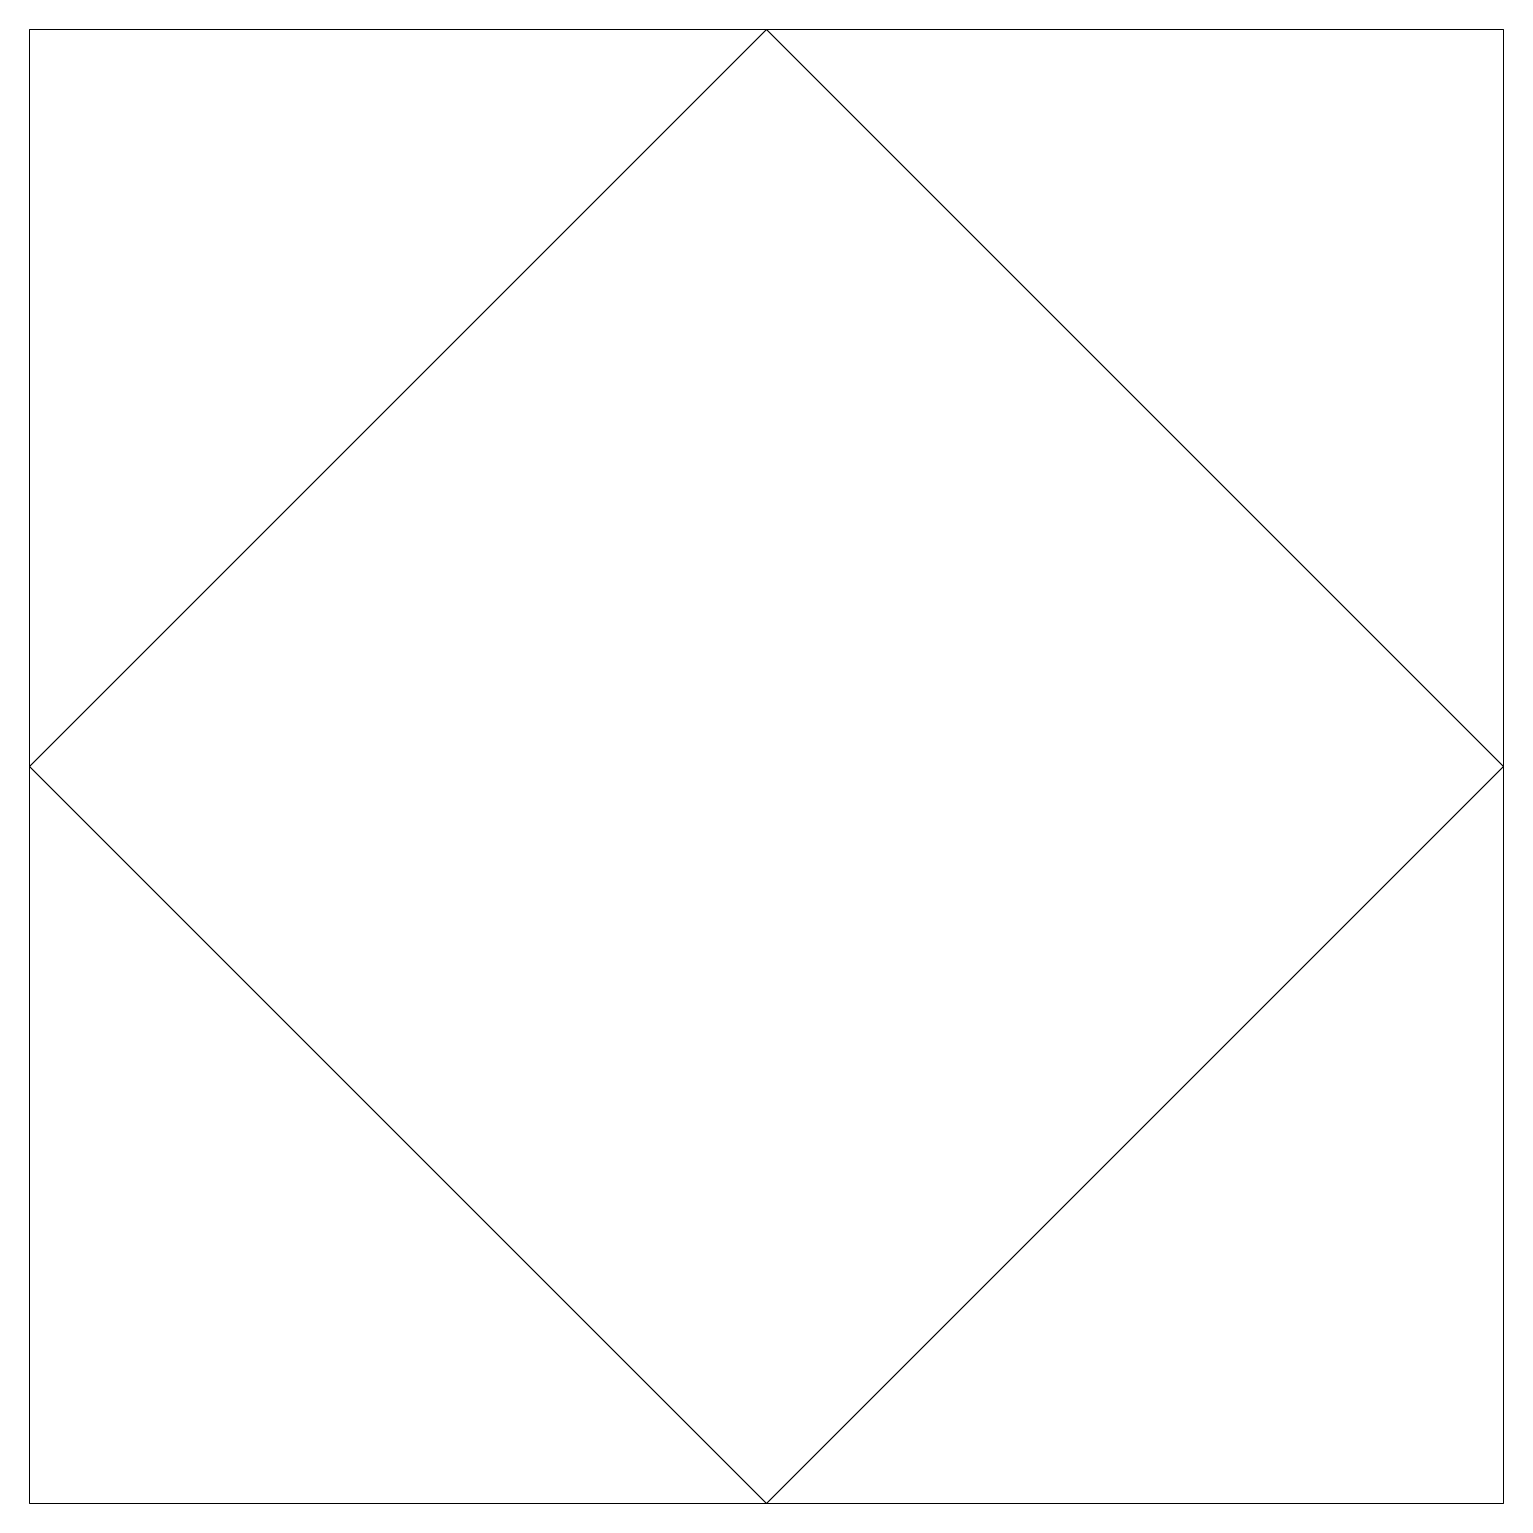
# Model space of a CAD drawing. Header units: inches. Extents: x -5 to 5, y 0 to 10.
import ezdxf

# ---------------------------------------------------------------- set-up
doc = ezdxf.new("R2010")
doc.units = ezdxf.units.IN
doc.header["$MEASUREMENT"] = 0
doc.layers.add('1', color=7, linetype='Continuous')

msp = doc.modelspace()

# ---------------------------------------------------------------- linework, layer by layer
at = {"color": 7, "linetype": 'Continuous', "lineweight": 0}
for p, q in [((0, 10), (-5, 5)), ((5, 5), (0, 10)), ((-5, 5), (0, 0)), ((0, 0), (5, 5))]:
    msp.add_line(p, q, dxfattribs=at)
at = {"layer": '1', "color": 7, "linetype": 'Continuous', "lineweight": 0}
for p, q in [((-5, 0), (-5, 10)), ((-5, 10), (5, 10)), ((5, 0), (5, 10)), ((-5, 0), (5, 0))]:
    msp.add_line(p, q, dxfattribs=at)

doc.saveas('drawing.dxf')
